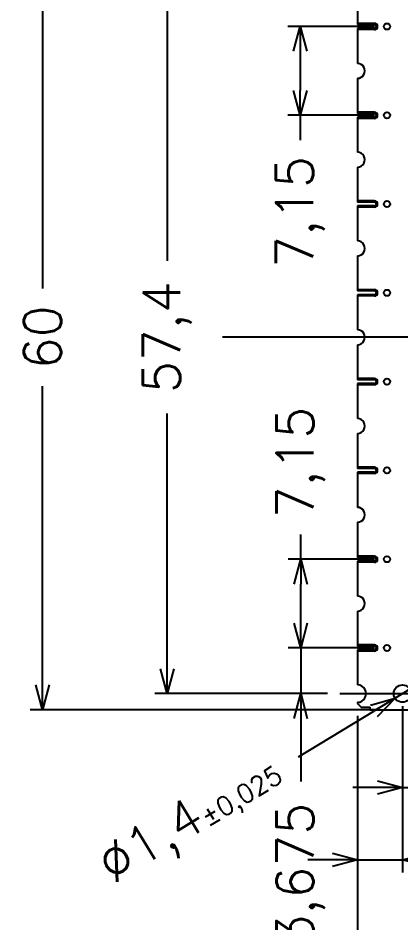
# Model space of a CAD drawing. Header units: millimetres. Extents: x -969 to -640, y 747 to 954.
# Drawn here: x -930.7 to -899.8, y 840 to 912.8 of the extents above; entities that cross this region are included whole.
import ezdxf

# ---------------------------------------------------------------- set-up
doc = ezdxf.new("R2010")
doc.units = ezdxf.units.MM
doc.header["$PDMODE"] = 3
doc.header["$PDSIZE"] = -1
doc.linetypes.add('CENTER', pattern=[10.16, 6.35, -1.27, 1.27, -1.27])
doc.linetypes.add('HIDDEN', pattern=[1.905, 1.27, -0.635])
doc.layers.get('DEFPOINTS').update_dxf_attribs({"color": 10})
for name, color, linetype in [('1', 3, 'Continuous'), ('CEN', 8, 'CENTER'), ('DIM', 7, 'Continuous'), ('HID', 1, 'HIDDEN')]:
    doc.layers.add(name, color=color, linetype=linetype)
doc.styles.add('SIMPLEX', font='simplex')
doc.styles.get("Standard").update_dxf_attribs({"font": 'txt.shx', "bigfont": 'chineset.shx'})
doc.dimstyles.new('ISO-25', dxfattribs={"dimtxt": 2.5, "dimasz": 2.5, "dimexe": 1.25, "dimexo": 0.625, "dimtad": 1, "dimtxsty": 'Standard', "dimcen": 2.5, "dimadec": 0, "dimazin": 0, "dimtfac": 1, "dimtmove": 0, "dimatfit": 3, "dimfxl": 1, "dimarcsym": 0})

# ---------------------------------------------------------------- blocks, each defined once
blk = doc.blocks.new('_OPEN30')
at = {"color": 0, "linetype": 'ByBlock'}
for p, q in [((-1, 0.268), (0, 0)), ((0, 0), (-1, -0.268)), ((0, 0), (-1, 0))]:
    blk.add_line(p, q, dxfattribs=at)
blk = doc.blocks.new('*D6')
at = {"layer": 'DEFPOINTS', "color": 0, "transparency": 16777216}
for p in [(-903.349, 857.616), (-896.149, 853.716), (-896.149, 829.82)]:
    blk.add_point(p, dxfattribs=at)
at = {"layer": 'DIM', "color": 0, "lineweight": -2, "transparency": 16777216}
for p, q in [((-903.349, 856.616), (-903.349, 828.82)), ((-896.149, 852.716), (-896.149, 828.82)), ((-903.349, 829.82), (-905.349, 829.82)), ((-898.149, 829.82), (-901.349, 829.82))]:
    blk.add_line(p, q, dxfattribs=at)
at = {"layer": 'DIM', "color": 0, "lineweight": -2, "transparency": 16777216, "xscale": 2, "yscale": 2, "zscale": 2, "rotation": 180}
blk.add_blockref('_OPEN30', (-903.349, 829.82), dxfattribs=at)
at = {"layer": 'DIM', "color": 0, "lineweight": -2, "transparency": 16777216, "xscale": 2, "yscale": 2, "zscale": 2}
blk.add_blockref('_OPEN30', (-896.149, 829.82), dxfattribs=at)
at = {"layer": 'DIM', "color": 0, "transparency": 16777216, "insert": (-909.992, 829.82), "char_height": 3, "attachment_point": 5, "style": 'SIMPLEX'}
blk.add_mtext('7,2', dxfattribs=at)
blk = doc.blocks.new('*D11')
at = {"layer": 'DEFPOINTS', "color": 0, "transparency": 16777216}
for p in [(-918.678, 915.816), (-901.624, 915.816), (-904.774, 858.416)]:
    blk.add_point(p, dxfattribs=at)
at = {"layer": 'DIM', "color": 0, "lineweight": -2, "transparency": 16777216}
for p, q in [((-902.624, 915.816), (-919.678, 915.816)), ((-918.678, 913.816), (-918.678, 893.259)), ((-918.678, 860.416), (-918.678, 880.974)), ((-905.774, 858.416), (-919.678, 858.416))]:
    blk.add_line(p, q, dxfattribs=at)
at = {"layer": 'DIM', "color": 0, "lineweight": -2, "transparency": 16777216, "xscale": 2, "yscale": 2, "zscale": 2}
for p, rotation in [((-918.678, 915.816), 90), ((-918.678, 858.416), 270)]:
    blk.add_blockref('_OPEN30', p, dxfattribs=dict(at, rotation=rotation))
at = {"layer": 'DIM', "color": 0, "transparency": 16777216, "insert": (-918.678, 887.116), "char_height": 3, "attachment_point": 5, "rotation": 90, "style": 'SIMPLEX'}
blk.add_mtext('57,4', dxfattribs=at)
blk = doc.blocks.new('*D12')
at = {"layer": 'DEFPOINTS', "color": 0, "transparency": 16777216}
for p in [(-900.649, 917.116), (-928.714, 857.116), (-900.649, 857.116)]:
    blk.add_point(p, dxfattribs=at)
at = {"layer": 'DIM', "color": 0, "lineweight": -2, "transparency": 16777216}
for p, q in [((-901.649, 917.116), (-929.714, 917.116)), ((-928.714, 915.116), (-928.714, 891.045)), ((-928.714, 859.116), (-928.714, 883.188)), ((-901.649, 857.116), (-929.714, 857.116))]:
    blk.add_line(p, q, dxfattribs=at)
at = {"layer": 'DIM', "color": 0, "lineweight": -2, "transparency": 16777216, "xscale": 2, "yscale": 2, "zscale": 2}
for p, rotation in [((-928.714, 917.116), 90), ((-928.714, 857.116), 270)]:
    blk.add_blockref('_OPEN30', p, dxfattribs=dict(at, rotation=rotation))
at = {"layer": 'DIM', "color": 0, "transparency": 16777216, "insert": (-928.714, 887.116), "char_height": 3, "attachment_point": 5, "rotation": 90, "style": 'SIMPLEX'}
blk.add_mtext('60', dxfattribs=at)
blk = doc.blocks.new('*D13')
at = {"layer": 'DEFPOINTS', "color": 0, "transparency": 16777216}
for p in [(-900.974, 912.141), (-907.955, 904.991), (-900.974, 904.991)]:
    blk.add_point(p, dxfattribs=at)
at = {"layer": 'DIM', "color": 0, "lineweight": -2, "transparency": 16777216}
for p, q in [((-901.974, 912.141), (-908.955, 912.141)), ((-907.955, 910.141), (-907.955, 906.991)), ((-901.974, 904.991), (-908.955, 904.991)), ((-907.955, 904.991), (-907.955, 902.991))]:
    blk.add_line(p, q, dxfattribs=at)
at = {"layer": 'DIM', "color": 0, "lineweight": -2, "transparency": 16777216, "xscale": 2, "yscale": 2, "zscale": 2}
for p, rotation in [((-907.955, 912.141), 90), ((-907.955, 904.991), 270)]:
    blk.add_blockref('_OPEN30', p, dxfattribs=dict(at, rotation=rotation))
at = {"layer": 'DIM', "color": 0, "transparency": 16777216, "insert": (-907.955, 897.206), "char_height": 3, "attachment_point": 5, "rotation": 90, "style": 'SIMPLEX'}
blk.add_mtext('7,15', dxfattribs=at)
blk = doc.blocks.new('*D14')
at = {"layer": 'DEFPOINTS', "color": 0, "transparency": 16777216}
for p in [(-907.923, 869.241), (-900.974, 869.241), (-900.974, 862.091)]:
    blk.add_point(p, dxfattribs=at)
at = {"layer": 'DIM', "color": 0, "lineweight": -2, "transparency": 16777216}
for p, q in [((-907.923, 869.241), (-907.923, 871.241)), ((-901.974, 869.241), (-908.923, 869.241)), ((-907.923, 864.091), (-907.923, 867.241)), ((-901.974, 862.091), (-908.923, 862.091))]:
    blk.add_line(p, q, dxfattribs=at)
at = {"layer": 'DIM', "color": 0, "lineweight": -2, "transparency": 16777216, "xscale": 2, "yscale": 2, "zscale": 2}
for p, rotation in [((-907.923, 869.241), 90), ((-907.923, 862.091), 270)]:
    blk.add_blockref('_OPEN30', p, dxfattribs=dict(at, rotation=rotation))
at = {"layer": 'DIM', "color": 0, "transparency": 16777216, "insert": (-907.923, 877.027), "char_height": 3, "attachment_point": 5, "rotation": 90, "style": 'SIMPLEX'}
blk.add_mtext('7,15', dxfattribs=at)
blk = doc.blocks.new('*D15')
at = {"layer": 'DEFPOINTS', "color": 0, "transparency": 16777216}
for p in [(-907.923, 862.091), (-900.974, 862.091), (-904.774, 858.416)]:
    blk.add_point(p, dxfattribs=at)
at = {"layer": 'DIM', "color": 0, "lineweight": -2, "transparency": 16777216}
for p, q in [((-907.923, 864.091), (-907.923, 866.091)), ((-901.974, 862.091), (-908.923, 862.091)), ((-907.923, 862.091), (-907.923, 858.416)), ((-905.774, 858.416), (-908.923, 858.416)), ((-907.923, 856.416), (-907.923, 851.344))]:
    blk.add_line(p, q, dxfattribs=at)
at = {"layer": 'DIM', "color": 0, "lineweight": -2, "transparency": 16777216, "xscale": 2, "yscale": 2, "zscale": 2}
for p, rotation in [((-907.923, 862.091), 270), ((-907.923, 858.416), 90)]:
    blk.add_blockref('_OPEN30', p, dxfattribs=dict(at, rotation=rotation))
at = {"layer": 'DIM', "color": 0, "transparency": 16777216, "insert": (-907.923, 843.844), "char_height": 3, "attachment_point": 5, "rotation": 90, "style": 'SIMPLEX'}
blk.add_mtext('3,675', dxfattribs=at)
blk = doc.blocks.new('*D32')
at = {"layer": 'DEFPOINTS', "color": 0, "transparency": 16777216}
for p in [(-899.724, 858.416), (-896.149, 853.716), (-896.149, 850.847)]:
    blk.add_point(p, dxfattribs=at)
at = {"layer": 'DIM', "color": 0, "lineweight": -2, "transparency": 16777216}
for p, q in [((-899.724, 857.416), (-899.724, 849.847)), ((-896.149, 852.716), (-896.149, 849.847)), ((-901.724, 850.847), (-903.724, 850.847)), ((-899.724, 850.847), (-896.149, 850.847)), ((-894.149, 850.847), (-892.149, 850.847))]:
    blk.add_line(p, q, dxfattribs=at)
at = {"layer": 'DIM', "color": 0, "lineweight": -2, "transparency": 16777216, "xscale": 2, "yscale": 2, "zscale": 2}
blk.add_blockref('_OPEN30', (-899.724, 850.847), dxfattribs=at)
at = {"layer": 'DIM', "color": 0, "lineweight": -2, "transparency": 16777216, "xscale": 2, "yscale": 2, "zscale": 2, "rotation": 180}
blk.add_blockref('_OPEN30', (-896.149, 850.847), dxfattribs=at)
at = {"layer": 'DIM', "color": 0, "transparency": 16777216, "insert": (-884.649, 850.847), "char_height": 3, "attachment_point": 5, "style": 'SIMPLEX'}
blk.add_mtext('3,575', dxfattribs=at)
blk = doc.blocks.new('*D34')
at = {"layer": 'DEFPOINTS', "color": 0, "transparency": 16777216}
for p in [(-903.349, 857.616), (-899.724, 857.716), (-899.724, 845.023)]:
    blk.add_point(p, dxfattribs=at)
at = {"layer": 'DIM', "color": 0, "lineweight": -2, "transparency": 16777216}
for p, q in [((-903.349, 856.616), (-903.349, 844.023)), ((-899.724, 856.716), (-899.724, 844.023)), ((-905.349, 845.023), (-907.349, 845.023)), ((-903.349, 845.023), (-899.724, 845.023)), ((-897.724, 845.023), (-895.724, 845.023))]:
    blk.add_line(p, q, dxfattribs=at)
at = {"layer": 'DIM', "color": 0, "lineweight": -2, "transparency": 16777216, "xscale": 2, "yscale": 2, "zscale": 2}
blk.add_blockref('_OPEN30', (-903.349, 845.023), dxfattribs=at)
at = {"layer": 'DIM', "color": 0, "lineweight": -2, "transparency": 16777216, "xscale": 2, "yscale": 2, "zscale": 2, "rotation": 180}
blk.add_blockref('_OPEN30', (-899.724, 845.023), dxfattribs=at)
at = {"layer": 'DIM', "color": 0, "transparency": 16777216, "insert": (-888.224, 845.023), "char_height": 3, "attachment_point": 5, "style": 'SIMPLEX'}
blk.add_mtext('3,625', dxfattribs=at)
blk = doc.blocks.new('*D48')
at = {"layer": 'DEFPOINTS', "color": 0, "transparency": 16777216}
for p in [(-899.125, 858.78), (-900.322, 858.053)]:
    blk.add_point(p, dxfattribs=at)
at = {"layer": 'DIM', "color": 0, "lineweight": -2, "transparency": 16777216}
for p, q in [((-897.416, 859.817), (-895.706, 860.855)), ((-899.125, 858.78), (-900.322, 858.053)), ((-908.093, 853.336), (-902.032, 857.015))]:
    blk.add_line(p, q, dxfattribs=at)
at = {"layer": 'DIM', "color": 0, "lineweight": -2, "transparency": 16777216, "xscale": 2, "yscale": 2, "zscale": 2}
for p, rotation in [((-899.125, 858.78), 211.2583471501205), ((-900.322, 858.053), 31.25834715012047)]:
    blk.add_blockref('_OPEN30', p, dxfattribs=dict(at, rotation=rotation))
at = {"layer": 'DIM', "color": 0, "transparency": 16777216, "insert": (-916.703, 848.11), "char_height": 3, "attachment_point": 5, "rotation": 31.25835, "style": 'SIMPLEX'}
blk.add_mtext('∅1,4{\\H1.500000;±0,025}', dxfattribs=at)

msp = doc.modelspace()

# ---------------------------------------------------------------- linework, layer by layer
at = {"layer": '1', "linetype": 'ByBlock'}
for p, q in [((-903.3486804, 915.21640189), (-903.3486804, 912.29140189)), ((-903.3486804, 911.99140189), (-903.3486804, 909.16640189)), ((-903.3486804, 907.96640189), (-903.3486804, 905.14140189)), ((-903.3486804, 904.84140189), (-903.3486804, 902.01640189)), ((-903.3486804, 900.81640189), (-903.3486804, 897.99140189)), ((-903.3486804, 897.69140189), (-903.3486804, 894.86640189)), ((-903.3486804, 893.66640189), (-903.3486804, 890.84140189)), ((-903.3486804, 890.54140189), (-903.3486804, 887.71640189)), ((-903.3486804, 886.51640189), (-903.3486804, 883.69140189)), ((-903.3486804, 883.39140189), (-903.3486804, 880.56640189)), ((-903.3486804, 879.36640189), (-903.3486804, 876.54140189)), ((-903.3486804, 876.24140189), (-903.3486804, 873.41640189)), ((-903.3486804, 872.21640189), (-903.3486804, 869.39140189)), ((-903.3486804, 869.09140189), (-903.3486804, 866.26640189)), ((-903.3486804, 865.06640189), (-903.3486804, 862.24140189)), ((-903.3486804, 861.94140189), (-903.3486804, 859.11640189)), ((-903.3486804, 857.71640189), (-903.3486804, 857.61640189)), ((-903.3486804, 857.61640189), (-903.0486804, 857.31640189))]:
    msp.add_line(p, q, dxfattribs=at)
at = {"layer": '1'}
for p, q in [((-901.9736804, 912.29140189), (-903.3486804, 912.29140189)), ((-901.9736804, 911.99140189), (-903.3486804, 911.99140189)), ((-901.9736804, 905.14140189), (-903.3486804, 905.14140189)), ((-901.9736804, 904.84140189), (-903.3486804, 904.84140189)), ((-901.9736804, 897.99140189), (-903.3486804, 897.99140189)), ((-901.9736804, 897.69140189), (-903.3486804, 897.69140189)), ((-901.9736804, 890.84140189), (-903.3486804, 890.84140189)), ((-901.9736804, 890.54140189), (-903.3486804, 890.54140189)), ((-901.9736804, 883.69140189), (-903.3486804, 883.69140189)), ((-901.9736804, 883.39140189), (-903.3486804, 883.39140189)), ((-901.9736804, 876.54140189), (-903.3486804, 876.54140189)), ((-901.9736804, 876.24140189), (-903.3486804, 876.24140189)), ((-901.9736804, 869.39140189), (-903.3486804, 869.39140189)), ((-901.9736804, 869.09140189), (-903.3486804, 869.09140189)), ((-901.9736804, 862.24140189), (-903.3486804, 862.24140189)), ((-901.9736804, 861.94140189), (-903.3486804, 861.94140189)), ((-903.0486804, 857.31640189), (-902.3486804, 857.31640189)), ((-902.3486804, 857.31640189), (-902.3486804, 857.11640189)), ((-902.3486804, 857.11640189), (-872.4986804, 857.11640189))]:
    msp.add_line(p, q, dxfattribs=at)
for centre, radius in [((-900.9736804, 912.14140189), 0.25), ((-900.9736804, 904.99140189), 0.25), ((-900.9736804, 897.84140189), 0.25), ((-900.9736804, 890.69140189), 0.25), ((-900.9736804, 883.54140189), 0.25), ((-900.9736804, 876.39140189), 0.25), ((-900.9736804, 869.24140189), 0.25), ((-900.9736804, 862.09140189), 0.25), ((-899.7236804, 858.41640189), 0.7)]:
    msp.add_circle(centre, radius, dxfattribs=at)
for centre, radius, start, end in [((-901.9736804, 912.14140189), 0.15, 270, 90), ((-901.9736804, 912.14140189), 0.15, 270, 90), ((-903.3486804, 908.56640189), 0.6, 269.9999999999, 90.0000000001), ((-901.9736804, 904.99140189), 0.15, 270, 90), ((-901.9736804, 904.99140189), 0.15, 270, 90), ((-903.3486804, 901.41640189), 0.6, 269.9999999999, 90.0000000001), ((-901.9736804, 897.84140189), 0.15, 270, 90), ((-901.9736804, 897.84140189), 0.15, 270, 90), ((-903.3486804, 894.26640189), 0.6, 269.9999999999, 90.0000000001), ((-901.9736804, 890.69140189), 0.15, 270, 90), ((-901.9736804, 890.69140189), 0.15, 270, 90), ((-903.3486804, 887.11640189), 0.6, 269.9999999999, 90.0000000001), ((-901.9736804, 883.54140189), 0.15, 270, 90), ((-901.9736804, 883.54140189), 0.15, 270, 90), ((-903.3486804, 879.96640189), 0.6, 269.9999999999, 90.0000000001), ((-901.9736804, 876.39140189), 0.15, 270, 90), ((-901.9736804, 876.39140189), 0.15, 270, 90), ((-903.3486804, 872.81640189), 0.6, 269.9999999999, 90.0000000001), ((-901.9736804, 869.24140189), 0.15, 270, 90), ((-901.9736804, 869.24140189), 0.15, 270, 90), ((-903.3486804, 865.66640189), 0.6, 269.9999999999, 90.0000000001), ((-901.9736804, 862.09140189), 0.15, 270, 90), ((-901.9736804, 862.09140189), 0.15, 270, 90), ((-903.3486804, 858.41640189), 0.7, 269.9999999999, 90.0000000001)]:
    msp.add_arc(centre, radius, start, end, dxfattribs=at)
at = {"layer": 'CEN', "linetype": 'ByBlock'}
for p, q in [((-648.05900889, 887.11640189), (-914.20864364, 887.11640189)), ((-904.7736804, 858.41640189), (-656.1236804, 858.41640189))]:
    msp.add_line(p, q, dxfattribs=at)
at = {"layer": 'HID', "linetype": 'ByBlock'}
for p, q in [((-901.9736804, 912.39140189), (-903.3486804, 912.39140189)), ((-901.9736804, 911.89140189), (-903.3486804, 911.89140189)), ((-901.9736804, 905.24140189), (-903.3486804, 905.24140189)), ((-901.9736804, 904.74140189), (-903.3486804, 904.74140189)), ((-901.9736804, 898.09140189), (-903.3486804, 898.09140189)), ((-901.9736804, 897.59140189), (-903.3486804, 897.59140189)), ((-901.9736804, 890.94140189), (-903.3486804, 890.94140189)), ((-901.9736804, 890.44140189), (-903.3486804, 890.44140189)), ((-901.9736804, 883.79140189), (-903.3486804, 883.79140189)), ((-901.9736804, 883.29140189), (-903.3486804, 883.29140189)), ((-901.9736804, 876.64140189), (-903.3486804, 876.64140189)), ((-901.9736804, 876.14140189), (-903.3486804, 876.14140189)), ((-901.9736804, 869.49140189), (-903.3486804, 869.49140189)), ((-901.9736804, 868.99140189), (-903.3486804, 868.99140189)), ((-901.9736804, 862.34140189), (-903.3486804, 862.34140189)), ((-901.9736804, 861.84140189), (-903.3486804, 861.84140189))]:
    msp.add_line(p, q, dxfattribs=at)
for centre in [(-901.9736804, 912.14140189), (-901.9736804, 904.99140189), (-901.9736804, 897.84140189), (-901.9736804, 890.69140189), (-901.9736804, 883.54140189), (-901.9736804, 876.39140189), (-901.9736804, 869.24140189), (-901.9736804, 862.09140189)]:
    msp.add_arc(centre, 0.25, 270, 90, dxfattribs=at)

# ---------------------------------------------------------------- dimensions: what is measured, and where the dimension line sits
at = {"layer": 'DIM'}
for base, p1, p2, picture, middle in [((-928.7144148005, 857.1164018862), (-900.6486803994, 917.1164018862), (-900.6486803994, 857.1164018862), '*D12', (-928.7144148005, 887.1164018862)), ((-918.6777215314, 915.8164018862), (-904.7736803994, 858.4164018862), (-901.6236803994, 915.8164018862), '*D11', (-918.6777215314, 887.1164018862)), ((-907.9550588664, 904.9914018862), (-900.9736803994, 912.1414018862), (-900.9736803994, 904.9914018862), '*D13', (-907.9550588664, 897.2056876005)), ((-907.9233194741, 869.2414018862), (-900.9736803994, 862.0914018862), (-900.9736803994, 869.2414018862), '*D14', (-907.9233194741, 877.027116172))]:
    dim = msp.add_linear_dim(base=base, p1=p1, p2=p2, angle=90, dimstyle='ISO-25', override={"dimtxt": 3, "dimasz": 2, "dimexe": 1, "dimexo": 1, "dimgap": 1.5, "dimtad": 0, "dimdec": 8, "dimtxsty": 'SIMPLEX', "dimblk1": 'OPEN30', "dimblk2": 'OPEN30', "dimsah": 1, "dimtp": 0.05, "dimtm": 0.05, "dimtfac": 0.5, "dimtdec": 8}, dxfattribs=at)
    dim.commit()
    dim.dimension.update_dxf_attribs({"geometry": picture, "text_midpoint": middle})
dim = msp.add_linear_dim(base=(-907.92331947, 862.09140189), p1=(-904.7736804, 858.41640189), p2=(-900.9736804, 862.09140189), angle=90, dimstyle='ISO-25', override={"dimtxt": 3, "dimasz": 2, "dimexe": 1, "dimexo": 1, "dimgap": 1.5, "dimtad": 0, "dimdec": 8, "dimtxsty": 'SIMPLEX', "dimblk1": 'OPEN30', "dimblk2": 'OPEN30', "dimsah": 1, "dimtp": 0.05, "dimtm": 0.05, "dimtfac": 0.5, "dimtdec": 8}, dxfattribs=at)
dim.commit()
dim.dimension.update_dxf_attribs({"geometry": '*D15', "text_midpoint": (-907.92331947, 843.8438286), "dimtype": 128})
dim = msp.add_diameter_dim_2p(p1=(-899.125295, 858.77963035), p2=(-900.3220658, 858.05317343), dimstyle='ISO-25', override={"dimtxt": 3, "dimasz": 2, "dimexe": 1, "dimexo": 1, "dimgap": 1.5, "dimtad": 0, "dimdec": 8, "dimtxsty": 'SIMPLEX', "dimblk1": 'OPEN30', "dimblk2": 'OPEN30', "dimsah": 1, "dimtol": 1, "dimlim": 0, "dimtp": 0.025, "dimtm": 0.025, "dimtfac": 0.5, "dimtdec": 8}, dxfattribs=at)
dim.commit()
dim.dimension.update_dxf_attribs({"geometry": '*D48', "text_midpoint": (-916.7025489, 848.10998686), "dimtype": 131})
for base, p1, p2, picture, middle in [((-896.1486804, 850.84681838), (-899.7236804, 858.41640189), (-896.1486804, 853.71640189), '*D32', (-884.6486804, 850.84681838)), ((-899.7236804, 845.02318109), (-903.3486804, 857.61640189), (-899.7236804, 857.71640189), '*D34', (-888.2236804, 845.02318109))]:
    dim = msp.add_linear_dim(base=base, p1=p1, p2=p2, dimstyle='ISO-25', override={"dimtxt": 3, "dimasz": 2, "dimexe": 1, "dimexo": 1, "dimgap": 1.5, "dimtad": 0, "dimdec": 8, "dimtxsty": 'SIMPLEX', "dimblk1": 'OPEN30', "dimblk2": 'OPEN30', "dimsah": 1, "dimtp": 0.05, "dimtm": 0.05, "dimtfac": 0.5, "dimtdec": 8}, dxfattribs=at)
    dim.commit()
    dim.dimension.update_dxf_attribs({"geometry": picture, "text_midpoint": middle})
dim = msp.add_linear_dim(base=(-896.1486803994, 829.820172904), p1=(-903.3486803994, 857.6164018862), p2=(-896.1486803994, 853.7164018862), dimstyle='ISO-25', override={"dimtxt": 3, "dimasz": 2, "dimexe": 1, "dimexo": 1, "dimgap": 1.5, "dimtad": 0, "dimdec": 8, "dimtxsty": 'SIMPLEX', "dimblk1": 'OPEN30', "dimblk2": 'OPEN30', "dimsah": 1, "dimtp": 0.05, "dimtm": 0.05, "dimtfac": 0.5, "dimtdec": 8}, dxfattribs=at)
dim.commit()
dim.dimension.update_dxf_attribs({"geometry": '*D6', "text_midpoint": (-909.9915375422, 829.820172904), "dimtype": 128})

doc.saveas('drawing.dxf')
